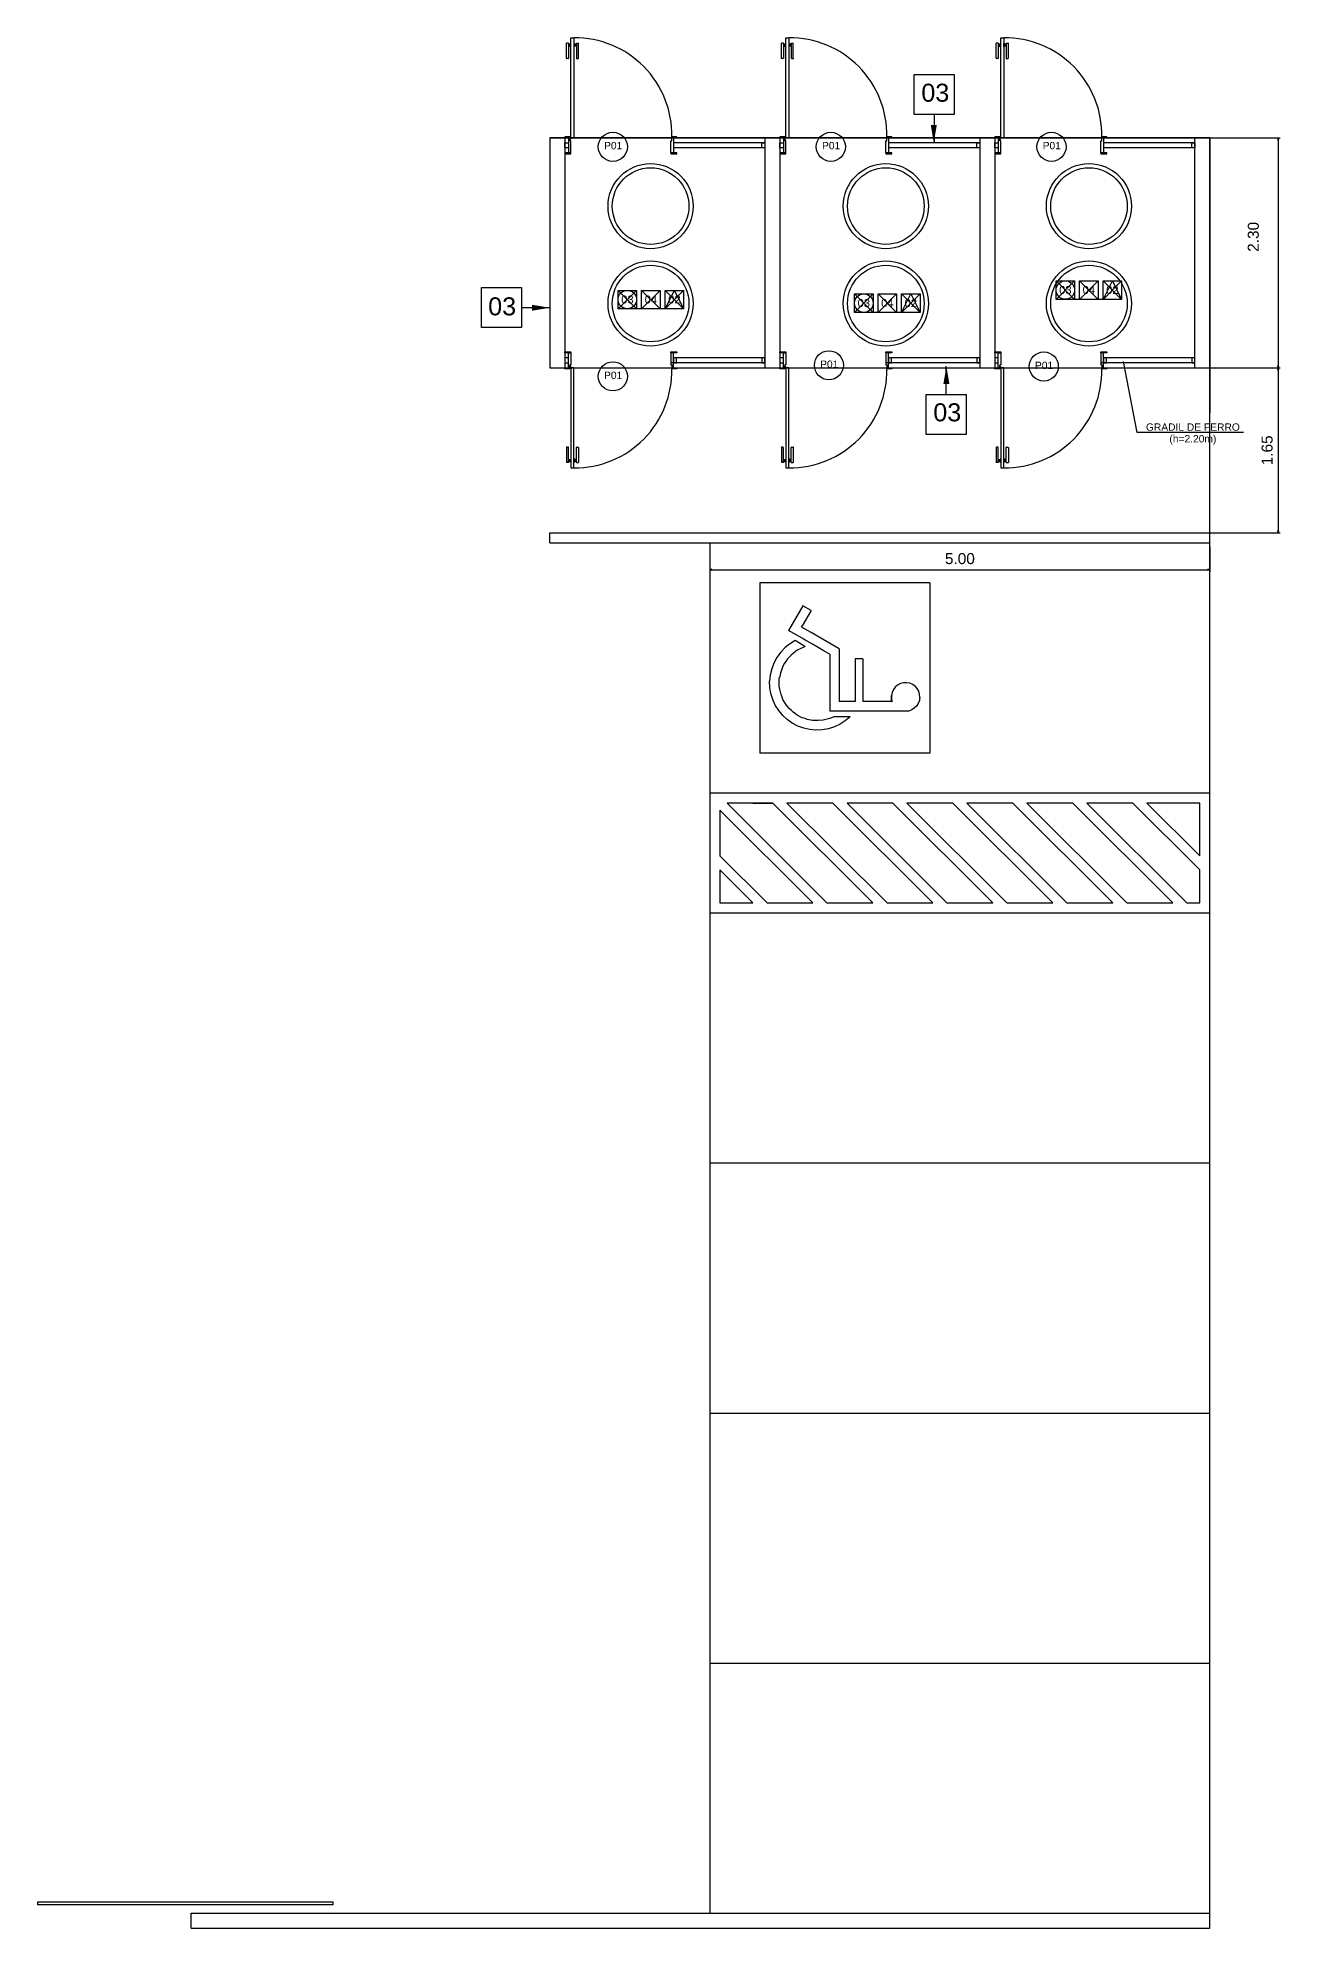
# Model space of a CAD drawing. Header units: millimetres. Extents: x -182 to 42, y -1396 to 15.
# Drawn here: x -84.58 to -59.73, y -81 to -43.2 of the extents above; entities that cross this region are included whole.
import ezdxf

# ---------------------------------------------------------------- set-up
doc = ezdxf.new("R2010")
doc.units = ezdxf.units.MM
doc.header["$LTSCALE"] = 10
doc.header["$MEASUREMENT"] = 0
doc.layers.add('Arquitetura', color=8, linetype='Continuous')
doc.styles.add('Arial', font='arial.ttf')
doc.styles.add('SansSerif', font='sanss___.ttf')

msp = doc.modelspace()

# ---------------------------------------------------------------- hatches: boundary and pattern name
at = {"layer": 'Arquitetura', "linetype": 'Continuous'}
for points in [[(-66.601, -44.947), (-66.661, -45.307), (-66.721, -44.947), (-66.721, -44.947), (-66.601, -44.947)], [(-59.772, -45.203), (-59.784, -45.241), (-59.762, -45.241), (-59.772, -45.203)], [(-74.699, -48.541), (-74.339, -48.601), (-74.699, -48.661), (-74.699, -48.661), (-74.699, -48.541)], [(-66.469, -50.125), (-66.409, -49.765), (-66.349, -50.125), (-66.349, -50.125), (-66.469, -50.125)], [(-59.772, -49.803), (-59.762, -49.765), (-59.784, -49.765), (-59.772, -49.803)], [(-59.772, -49.803), (-59.784, -49.841), (-59.762, -49.841), (-59.772, -49.803)], [(-59.772, -53.102), (-59.762, -53.064), (-59.784, -53.064), (-59.772, -53.102)], [(-71.14, -53.838), (-71.1, -53.848), (-71.1, -53.828), (-71.14, -53.838)], [(-61.139, -53.838), (-61.179, -53.828), (-61.179, -53.848), (-61.139, -53.838)]]:
    msp.add_hatch(color=256, dxfattribs=at).paths.add_polyline_path(points)

# ---------------------------------------------------------------- linework, layer by layer
at = {"layer": 'Arquitetura', "color": 3, "linetype": 'Continuous'}
for p, q in [((-74.009, -43.614), (-74.009, -43.31)), ((-73.967, -43.31), (-73.967, -43.614)), ((-73.923, -43.394), (-73.923, -43.314)), ((-73.853, -43.394), (-73.853, -43.314)), ((-73.807, -43.31), (-73.807, -43.614)), ((-73.767, -43.614), (-73.767, -43.31)), ((-69.708, -43.614), (-69.708, -43.31)), ((-69.668, -43.31), (-69.668, -43.614)), ((-69.622, -43.394), (-69.622, -43.314)), ((-69.556, -43.394), (-69.556, -43.314)), ((-69.51, -43.31), (-69.51, -43.614)), ((-69.47, -43.614), (-69.47, -43.31)), ((-65.411, -43.614), (-65.411, -43.31)), ((-65.371, -43.31), (-65.371, -43.614)), ((-65.325, -43.394), (-65.325, -43.314)), ((-65.257, -43.394), (-65.257, -43.314)), ((-65.211, -43.31), (-65.211, -43.614)), ((-65.169, -43.614), (-65.169, -43.31)), ((-73.975, -43.62), (-74.003, -43.62)), ((-73.801, -43.62), (-73.773, -43.62)), ((-69.676, -43.62), (-69.704, -43.62)), ((-69.502, -43.62), (-69.474, -43.62)), ((-65.377, -43.62), (-65.405, -43.62)), ((-65.203, -43.62), (-65.175, -43.62)), ((-74.009, -51.392), (-74.009, -51.696)), ((-73.975, -51.386), (-74.003, -51.386)), ((-73.967, -51.696), (-73.967, -51.392)), ((-73.807, -51.696), (-73.807, -51.392)), ((-73.801, -51.386), (-73.773, -51.386)), ((-73.767, -51.392), (-73.767, -51.696)), ((-69.708, -51.392), (-69.708, -51.696)), ((-69.676, -51.386), (-69.704, -51.386)), ((-69.668, -51.696), (-69.668, -51.392)), ((-69.51, -51.696), (-69.51, -51.392)), ((-69.502, -51.386), (-69.474, -51.386)), ((-69.47, -51.392), (-69.47, -51.696)), ((-65.411, -51.392), (-65.411, -51.696)), ((-65.377, -51.386), (-65.405, -51.386)), ((-65.371, -51.696), (-65.371, -51.392)), ((-65.211, -51.696), (-65.211, -51.392)), ((-65.203, -51.386), (-65.175, -51.386)), ((-65.169, -51.392), (-65.169, -51.696)), ((-73.923, -51.612), (-73.923, -51.692)), ((-73.853, -51.612), (-73.853, -51.692)), ((-69.622, -51.612), (-69.622, -51.692)), ((-69.556, -51.612), (-69.556, -51.692)), ((-65.325, -51.612), (-65.325, -51.692)), ((-65.257, -51.612), (-65.257, -51.692))]:
    msp.add_line(p, q, dxfattribs=at)
at = {"layer": 'Arquitetura', "color": 3}
for p, q in [((-73.967, -43.31), (-74.009, -43.31)), ((-73.967, -43.334), (-73.923, -43.334)), ((-73.967, -43.354), (-73.923, -43.354)), ((-73.967, -43.374), (-73.923, -43.374)), ((-73.923, -43.314), (-73.917, -43.314)), ((-73.923, -43.394), (-73.917, -43.394)), ((-73.853, -43.314), (-73.859, -43.314)), ((-73.853, -43.394), (-73.859, -43.394)), ((-73.807, -43.334), (-73.853, -43.334)), ((-73.807, -43.354), (-73.853, -43.354)), ((-73.807, -43.374), (-73.853, -43.374)), ((-73.807, -43.31), (-73.767, -43.31)), ((-69.668, -43.31), (-69.708, -43.31)), ((-69.668, -43.334), (-69.622, -43.334)), ((-69.668, -43.354), (-69.622, -43.354)), ((-69.668, -43.374), (-69.622, -43.374)), ((-69.622, -43.314), (-69.62, -43.314)), ((-69.622, -43.394), (-69.62, -43.394)), ((-69.556, -43.314), (-69.558, -43.314)), ((-69.556, -43.394), (-69.558, -43.394)), ((-69.51, -43.334), (-69.556, -43.334)), ((-69.51, -43.354), (-69.556, -43.354)), ((-69.51, -43.374), (-69.556, -43.374)), ((-69.51, -43.31), (-69.47, -43.31)), ((-65.371, -43.31), (-65.411, -43.31)), ((-65.371, -43.334), (-65.325, -43.334)), ((-65.371, -43.354), (-65.325, -43.354)), ((-65.371, -43.374), (-65.325, -43.374)), ((-65.325, -43.314), (-65.321, -43.314)), ((-65.325, -43.394), (-65.321, -43.394)), ((-65.257, -43.314), (-65.261, -43.314)), ((-65.257, -43.394), (-65.261, -43.394)), ((-65.211, -43.334), (-65.257, -43.334)), ((-65.211, -43.354), (-65.257, -43.354)), ((-65.211, -43.374), (-65.257, -43.374)), ((-65.211, -43.31), (-65.169, -43.31)), ((-70.04, -45.303), (-71.868, -45.303)), ((-65.739, -45.303), (-67.568, -45.303)), ((-61.439, -45.303), (-63.269, -45.303)), ((-70.04, -45.403), (-71.868, -45.403)), ((-65.739, -45.403), (-67.568, -45.403)), ((-61.439, -45.403), (-63.269, -45.403)), ((-70.04, -49.703), (-71.918, -49.703)), ((-70.04, -49.603), (-71.868, -49.603)), ((-65.739, -49.703), (-67.618, -49.703)), ((-65.739, -49.603), (-67.568, -49.603)), ((-61.439, -49.703), (-63.321, -49.703)), ((-61.439, -49.603), (-63.269, -49.603)), ((-73.967, -51.696), (-74.009, -51.696)), ((-73.967, -51.632), (-73.923, -51.632)), ((-73.967, -51.652), (-73.923, -51.652)), ((-73.967, -51.672), (-73.923, -51.672)), ((-73.923, -51.612), (-73.917, -51.612)), ((-73.923, -51.692), (-73.917, -51.692)), ((-73.853, -51.612), (-73.859, -51.612)), ((-73.853, -51.692), (-73.859, -51.692)), ((-73.807, -51.632), (-73.853, -51.632)), ((-73.807, -51.652), (-73.853, -51.652)), ((-73.807, -51.672), (-73.853, -51.672)), ((-73.807, -51.696), (-73.767, -51.696)), ((-69.668, -51.696), (-69.708, -51.696)), ((-69.668, -51.632), (-69.622, -51.632)), ((-69.668, -51.652), (-69.622, -51.652)), ((-69.668, -51.672), (-69.622, -51.672)), ((-69.622, -51.612), (-69.62, -51.612)), ((-69.622, -51.692), (-69.62, -51.692)), ((-69.556, -51.612), (-69.558, -51.612)), ((-69.556, -51.692), (-69.558, -51.692)), ((-69.51, -51.632), (-69.556, -51.632)), ((-69.51, -51.652), (-69.556, -51.652)), ((-69.51, -51.672), (-69.556, -51.672)), ((-69.51, -51.696), (-69.47, -51.696)), ((-65.371, -51.696), (-65.411, -51.696)), ((-65.371, -51.632), (-65.325, -51.632)), ((-65.371, -51.652), (-65.325, -51.652)), ((-65.371, -51.672), (-65.325, -51.672)), ((-65.325, -51.612), (-65.321, -51.612)), ((-65.325, -51.692), (-65.321, -51.692)), ((-65.257, -51.612), (-65.261, -51.612)), ((-65.257, -51.692), (-65.261, -51.692)), ((-65.211, -51.632), (-65.257, -51.632)), ((-65.211, -51.652), (-65.257, -51.652)), ((-65.211, -51.672), (-65.257, -51.672)), ((-65.211, -51.696), (-65.169, -51.696))]:
    msp.add_line(p, q, dxfattribs=at)
at = {"layer": 'Arquitetura', "color": 2}
for p, q in [((-73.917, -45.203), (-73.917, -43.204)), ((-73.917, -43.204), (-73.859, -43.204)), ((-73.859, -43.204), (-73.859, -45.203)), ((-69.62, -45.203), (-69.62, -43.204)), ((-69.62, -43.204), (-69.558, -43.204)), ((-69.558, -43.204), (-69.558, -45.203)), ((-65.321, -45.203), (-65.321, -43.204)), ((-65.321, -43.204), (-65.261, -43.204)), ((-65.261, -43.204), (-65.261, -45.203)), ((-73.859, -45.203), (-73.917, -45.203)), ((-69.558, -45.203), (-69.62, -45.203)), ((-65.261, -45.203), (-65.321, -45.203)), ((-73.917, -49.803), (-73.917, -51.802)), ((-73.859, -49.803), (-73.917, -49.803)), ((-73.859, -51.802), (-73.859, -49.803)), ((-69.62, -49.803), (-69.62, -51.802)), ((-69.558, -49.803), (-69.62, -49.803)), ((-69.558, -51.802), (-69.558, -49.803)), ((-65.321, -49.803), (-65.321, -51.802)), ((-65.261, -49.803), (-65.321, -49.803)), ((-65.261, -51.802), (-65.261, -49.803)), ((-73.917, -51.802), (-73.859, -51.802)), ((-69.62, -51.802), (-69.558, -51.802)), ((-65.321, -51.802), (-65.261, -51.802)), ((-70.278, -58.503), (-69.882, -58.503)), ((-70.278, -58.503), (-69.882, -58.503)), ((-68.396, -59.985), (-67.88, -60.501)), ((-68.396, -59.985), (-67.88, -60.501))]:
    msp.add_line(p, q, dxfattribs=at)
at = {"layer": 'Arquitetura'}
for p, q in [((-66.655, -44.739), (-66.655, -45.303)), ((-74.339, -45.203), (-61.139, -45.203)), ((-73.935, -45.237), (-73.935, -45.231)), ((-73.905, -45.207), (-73.911, -45.207)), ((-69.636, -45.237), (-69.636, -45.231)), ((-69.606, -45.207), (-69.612, -45.207)), ((-65.337, -45.237), (-65.337, -45.231)), ((-65.307, -45.207), (-65.313, -45.207)), ((-62.131, -45.203), (-59.732, -45.203)), ((-61.139, -45.203), (-61.139, -50.702)), ((-59.772, -45.203), (-59.772, -49.803)), ((-69.62, -45.503), (-69.74, -45.503)), ((-72.973, -48.253), (-72.604, -48.623)), ((-72.604, -48.253), (-72.973, -48.623)), ((-72.504, -48.253), (-72.134, -48.623)), ((-72.134, -48.253), (-72.504, -48.623)), ((-72.034, -48.253), (-71.664, -48.623)), ((-71.664, -48.253), (-72.034, -48.623)), ((-68.246, -48.325), (-67.876, -48.695)), ((-67.876, -48.325), (-68.246, -48.695)), ((-67.776, -48.325), (-67.406, -48.695)), ((-67.406, -48.325), (-67.776, -48.695)), ((-67.306, -48.325), (-66.936, -48.695)), ((-66.936, -48.325), (-67.306, -48.695)), ((-64.215, -48.061), (-63.845, -48.433)), ((-63.845, -48.061), (-64.215, -48.433)), ((-63.745, -48.061), (-63.375, -48.433)), ((-63.375, -48.061), (-63.745, -48.433)), ((-63.275, -48.061), (-62.905, -48.433)), ((-62.905, -48.061), (-63.275, -48.433)), ((-74.905, -48.595), (-74.343, -48.595)), ((-72.504, -48.623), (-72.604, -48.623)), ((-72.034, -48.623), (-72.134, -48.623)), ((-67.776, -48.695), (-67.876, -48.695)), ((-67.306, -48.695), (-67.406, -48.695)), ((-63.745, -48.433), (-63.845, -48.433)), ((-63.275, -48.433), (-63.375, -48.433)), ((-73.935, -49.771), (-73.935, -49.777)), ((-73.905, -49.801), (-73.911, -49.801)), ((-69.636, -49.771), (-69.636, -49.777)), ((-69.606, -49.801), (-69.612, -49.801)), ((-66.415, -50.333), (-66.415, -49.769)), ((-65.337, -49.771), (-65.337, -49.777)), ((-65.307, -49.801), (-65.313, -49.801)), ((-62.591, -51.096), (-62.869, -49.679)), ((-62.131, -49.803), (-59.732, -49.803)), ((-62.131, -49.803), (-59.732, -49.803)), ((-61.139, -80.998), (-61.139, -49.803)), ((-59.772, -49.803), (-59.772, -53.102)), ((-60.464, -51.096), (-62.591, -51.096)), ((-74.339, -53.302), (-74.339, -53.102)), ((-62.131, -53.102), (-59.732, -53.102)), ((-71.14, -53.382), (-71.14, -53.878)), ((-61.139, -53.382), (-61.139, -53.878)), ((-71.14, -53.838), (-61.139, -53.838)), ((-70.138, -54.102), (-70.138, -57.503)), ((-69.944, -54.102), (-70.138, -54.102)), ((-69.932, -54.102), (-69.944, -54.102)), ((-69.902, -54.102), (-69.932, -54.102)), ((-69.86, -54.102), (-69.902, -54.102)), ((-69.8, -54.102), (-69.86, -54.102)), ((-69.728, -54.102), (-69.8, -54.102)), ((-69.64, -54.102), (-69.728, -54.102)), ((-69.564, -54.102), (-69.64, -54.102)), ((-69.28, -54.102), (-69.564, -54.102)), ((-69.114, -54.102), (-69.28, -54.102)), ((-68.552, -54.102), (-69.114, -54.102)), ((-68.234, -54.102), (-68.552, -54.102)), ((-68.082, -54.102), (-68.234, -54.102)), ((-67.506, -54.102), (-68.082, -54.102)), ((-67.494, -54.102), (-67.506, -54.102)), ((-67.468, -54.102), (-67.494, -54.102)), ((-67.43, -54.102), (-67.468, -54.102)), ((-67.384, -54.102), (-67.43, -54.102)), ((-67.328, -54.102), (-67.384, -54.102)), ((-67.266, -54.102), (-67.328, -54.102)), ((-67.206, -54.102), (-67.266, -54.102)), ((-67.142, -54.102), (-67.206, -54.102)), ((-67.082, -54.102), (-67.142, -54.102)), ((-67.032, -54.102), (-67.082, -54.102)), ((-66.99, -54.102), (-67.032, -54.102)), ((-66.962, -54.102), (-66.99, -54.102)), ((-66.944, -54.102), (-66.962, -54.102)), ((-66.94, -54.102), (-66.944, -54.102)), ((-66.741, -54.102), (-66.94, -54.102)), ((-66.741, -54.102), (-66.741, -57.503)), ((-69.28, -54.56), (-69.564, -55.054)), ((-69.28, -54.56), (-69.564, -55.054)), ((-69.114, -54.652), (-69.292, -54.962)), ((-69.114, -54.652), (-69.28, -54.56)), ((-69.114, -54.652), (-69.28, -54.56)), ((-69.546, -55.064), (-69.564, -55.054)), ((-69.436, -55.126), (-69.546, -55.064)), ((-69.262, -55.228), (-69.436, -55.126)), ((-69.304, -54.982), (-69.292, -54.962)), ((-69.304, -54.982), (-69.292, -54.962)), ((-69.292, -54.992), (-69.304, -54.982)), ((-69.114, -55.092), (-69.292, -54.992)), ((-69.114, -55.092), (-69.292, -54.992)), ((-68.552, -55.418), (-69.114, -55.092)), ((-68.552, -55.418), (-69.114, -55.092)), ((-69.728, -55.494), (-69.8, -55.596)), ((-69.728, -55.494), (-69.8, -55.596)), ((-69.64, -55.402), (-69.728, -55.494)), ((-69.64, -55.402), (-69.728, -55.494)), ((-69.564, -55.342), (-69.64, -55.402)), ((-69.564, -55.342), (-69.64, -55.402)), ((-69.546, -55.324), (-69.564, -55.342)), ((-69.546, -55.324), (-69.564, -55.342)), ((-69.508, -55.54), (-69.556, -55.588)), ((-69.436, -55.256), (-69.546, -55.324)), ((-69.436, -55.256), (-69.546, -55.324)), ((-69.474, -55.512), (-69.508, -55.54)), ((-69.428, -55.474), (-69.474, -55.512)), ((-69.262, -55.358), (-69.436, -55.256)), ((-69.262, -55.358), (-69.436, -55.256)), ((-69.39, -55.448), (-69.428, -55.474)), ((-69.334, -55.418), (-69.39, -55.448)), ((-69.292, -55.402), (-69.334, -55.418)), ((-69.262, -55.388), (-69.292, -55.402)), ((-69.234, -55.246), (-69.262, -55.228)), ((-69.234, -55.376), (-69.262, -55.358)), ((-69.234, -55.376), (-69.262, -55.358)), ((-69.234, -55.376), (-69.262, -55.388)), ((-69.19, -55.27), (-69.234, -55.246)), ((-69.086, -55.328), (-69.19, -55.27)), ((-68.974, -55.392), (-69.086, -55.328)), ((-68.87, -55.456), (-68.974, -55.392)), ((-68.764, -55.516), (-68.87, -55.456)), ((-68.742, -55.528), (-68.764, -55.516)), ((-68.742, -55.528), (-68.742, -56.668)), ((-68.552, -55.418), (-68.552, -56.476)), ((-69.902, -55.82), (-69.932, -55.944)), ((-69.902, -55.82), (-69.932, -55.944)), ((-69.86, -55.706), (-69.902, -55.82)), ((-69.86, -55.706), (-69.902, -55.82)), ((-69.8, -55.596), (-69.86, -55.706)), ((-69.8, -55.596), (-69.86, -55.706)), ((-69.728, -55.906), (-69.742, -55.976)), ((-69.716, -55.866), (-69.728, -55.906)), ((-69.694, -55.804), (-69.716, -55.866)), ((-69.678, -55.766), (-69.694, -55.804)), ((-69.648, -55.706), (-69.678, -55.766)), ((-69.622, -55.672), (-69.648, -55.706)), ((-69.584, -55.618), (-69.622, -55.672)), ((-69.556, -55.588), (-69.584, -55.618)), ((-68.082, -55.622), (-68.234, -55.622)), ((-68.082, -55.622), (-68.234, -55.622)), ((-68.234, -55.622), (-68.234, -56.476)), ((-68.082, -55.622), (-68.082, -56.476)), ((-69.932, -55.944), (-69.944, -56.066)), ((-69.932, -55.944), (-69.944, -56.066)), ((-69.94, -56.192), (-69.944, -56.066)), ((-69.92, -56.316), (-69.94, -56.192)), ((-69.754, -56.122), (-69.75, -56.01)), ((-69.754, -56.122), (-69.75, -56.01)), ((-69.75, -56.164), (-69.754, -56.122)), ((-69.742, -55.976), (-69.75, -56.01)), ((-69.742, -56.226), (-69.75, -56.164)), ((-69.728, -56.282), (-69.742, -56.226)), ((-69.728, -56.282), (-69.742, -56.226)), ((-69.716, -56.332), (-69.728, -56.282)), ((-69.716, -56.332), (-69.728, -56.282)), ((-67.494, -56.294), (-67.506, -56.354)), ((-67.494, -56.294), (-67.506, -56.354)), ((-67.468, -56.236), (-67.494, -56.294)), ((-67.468, -56.236), (-67.494, -56.294)), ((-67.43, -56.188), (-67.468, -56.236)), ((-67.43, -56.188), (-67.468, -56.236)), ((-67.384, -56.146), (-67.43, -56.188)), ((-67.384, -56.146), (-67.43, -56.188)), ((-67.328, -56.116), (-67.384, -56.146)), ((-67.328, -56.116), (-67.384, -56.146)), ((-67.266, -56.1), (-67.328, -56.116)), ((-67.266, -56.1), (-67.328, -56.116)), ((-67.206, -56.1), (-67.266, -56.1)), ((-67.206, -56.1), (-67.266, -56.1)), ((-67.142, -56.108), (-67.206, -56.1)), ((-67.142, -56.108), (-67.206, -56.1)), ((-67.082, -56.134), (-67.142, -56.108)), ((-67.082, -56.134), (-67.142, -56.108)), ((-67.032, -56.168), (-67.082, -56.134)), ((-67.032, -56.168), (-67.082, -56.134)), ((-66.99, -56.214), (-67.032, -56.168)), ((-66.99, -56.214), (-67.032, -56.168)), ((-66.962, -56.27), (-66.99, -56.214)), ((-66.962, -56.27), (-66.99, -56.214)), ((-66.944, -56.328), (-66.962, -56.27)), ((-66.944, -56.328), (-66.962, -56.27)), ((-69.88, -56.434), (-69.92, -56.316)), ((-69.83, -56.548), (-69.88, -56.434)), ((-69.762, -56.654), (-69.83, -56.548)), ((-69.682, -56.752), (-69.762, -56.654)), ((-69.694, -56.388), (-69.716, -56.332)), ((-69.694, -56.388), (-69.716, -56.332)), ((-69.678, -56.434), (-69.694, -56.388)), ((-69.678, -56.434), (-69.694, -56.388)), ((-69.648, -56.486), (-69.678, -56.434)), ((-69.648, -56.486), (-69.678, -56.434)), ((-69.622, -56.528), (-69.648, -56.486)), ((-69.622, -56.528), (-69.648, -56.486)), ((-69.584, -56.574), (-69.622, -56.528)), ((-69.584, -56.574), (-69.622, -56.528)), ((-69.556, -56.612), (-69.584, -56.574)), ((-69.556, -56.612), (-69.584, -56.574)), ((-69.508, -56.654), (-69.556, -56.612)), ((-69.508, -56.654), (-69.556, -56.612)), ((-69.474, -56.684), (-69.508, -56.654)), ((-69.474, -56.684), (-69.508, -56.654)), ((-69.428, -56.722), (-69.474, -56.684)), ((-69.428, -56.722), (-69.474, -56.684)), ((-68.662, -56.668), (-68.742, -56.668)), ((-68.43, -56.668), (-68.662, -56.668)), ((-68.234, -56.476), (-68.552, -56.476)), ((-68.234, -56.476), (-68.552, -56.476)), ((-68.336, -56.668), (-68.43, -56.668)), ((-67.222, -56.668), (-68.336, -56.668)), ((-67.506, -56.476), (-68.082, -56.476)), ((-67.506, -56.476), (-68.082, -56.476)), ((-67.506, -56.354), (-67.506, -56.418)), ((-67.506, -56.476), (-67.506, -56.354)), ((-67.506, -56.418), (-67.506, -56.476)), ((-67.506, -56.418), (-67.506, -56.476)), ((-67.494, -56.468), (-67.506, -56.418)), ((-67.506, -56.418), (-67.506, -56.476)), ((-67.506, -56.476), (-67.506, -56.418)), ((-67.506, -56.476), (-67.506, -56.418)), ((-67.506, -56.476), (-67.494, -56.468)), ((-67.506, -56.476), (-67.494, -56.468)), ((-67.494, -56.476), (-67.506, -56.476)), ((-67.494, -56.476), (-67.506, -56.476)), ((-67.49, -56.476), (-67.494, -56.468)), ((-67.494, -56.468), (-67.494, -56.476)), ((-67.494, -56.468), (-67.494, -56.476)), ((-67.494, -56.476), (-67.49, -56.476)), ((-67.494, -56.476), (-67.49, -56.476)), ((-67.158, -56.664), (-67.222, -56.668)), ((-67.1, -56.642), (-67.158, -56.664)), ((-67.05, -56.608), (-67.1, -56.642)), ((-67.004, -56.566), (-67.05, -56.608)), ((-66.97, -56.51), (-67.004, -56.566)), ((-66.948, -56.456), (-66.97, -56.51)), ((-66.944, -56.426), (-66.948, -56.456)), ((-66.94, -56.392), (-66.944, -56.328)), ((-66.94, -56.392), (-66.944, -56.328)), ((-66.94, -56.392), (-66.944, -56.426)), ((-69.594, -56.835), (-69.682, -56.752)), ((-69.492, -56.907), (-69.594, -56.835)), ((-69.382, -56.965), (-69.492, -56.907)), ((-69.39, -56.748), (-69.428, -56.722)), ((-69.39, -56.748), (-69.428, -56.722)), ((-69.334, -56.778), (-69.39, -56.748)), ((-69.334, -56.778), (-69.39, -56.748)), ((-69.262, -57.009), (-69.382, -56.965)), ((-69.292, -56.797), (-69.334, -56.778)), ((-69.292, -56.797), (-69.334, -56.778)), ((-69.262, -56.805), (-69.292, -56.797)), ((-69.262, -56.805), (-69.292, -56.797)), ((-69.234, -56.813), (-69.262, -56.805)), ((-69.234, -56.813), (-69.262, -56.805)), ((-69.14, -57.033), (-69.262, -57.009)), ((-69.19, -56.831), (-69.234, -56.813)), ((-69.19, -56.831), (-69.234, -56.813)), ((-69.086, -56.851), (-69.19, -56.831)), ((-69.086, -56.851), (-69.19, -56.831)), ((-69.018, -57.047), (-69.14, -57.033)), ((-68.974, -56.855), (-69.086, -56.851)), ((-68.974, -56.855), (-69.086, -56.851)), ((-68.89, -57.043), (-69.018, -57.047)), ((-68.87, -56.847), (-68.974, -56.855)), ((-68.87, -56.847), (-68.974, -56.855)), ((-68.768, -57.017), (-68.89, -57.043)), ((-68.764, -56.821), (-68.87, -56.847)), ((-68.764, -56.821), (-68.87, -56.847)), ((-68.648, -56.983), (-68.768, -57.017)), ((-68.742, -56.813), (-68.764, -56.821)), ((-68.742, -56.813), (-68.764, -56.821)), ((-68.662, -56.782), (-68.742, -56.813)), ((-68.662, -56.782), (-68.742, -56.813)), ((-68.43, -56.782), (-68.662, -56.782)), ((-68.43, -56.782), (-68.662, -56.782)), ((-68.536, -56.927), (-68.648, -56.983)), ((-68.43, -56.859), (-68.536, -56.927)), ((-68.336, -56.782), (-68.43, -56.859)), ((-68.336, -56.782), (-68.43, -56.782)), ((-68.336, -56.782), (-68.43, -56.782)), ((-69.944, -57.503), (-70.138, -57.503)), ((-69.944, -57.503), (-70.138, -57.503)), ((-69.94, -57.503), (-69.944, -57.503)), ((-69.94, -57.503), (-69.944, -57.503)), ((-69.92, -57.503), (-69.94, -57.503)), ((-69.92, -57.503), (-69.94, -57.503)), ((-69.88, -57.503), (-69.92, -57.503)), ((-69.88, -57.503), (-69.92, -57.503)), ((-69.83, -57.503), (-69.88, -57.503)), ((-69.83, -57.503), (-69.88, -57.503)), ((-69.762, -57.503), (-69.83, -57.503)), ((-69.762, -57.503), (-69.83, -57.503)), ((-69.682, -57.503), (-69.762, -57.503)), ((-69.682, -57.503), (-69.762, -57.503)), ((-69.594, -57.503), (-69.682, -57.503)), ((-69.594, -57.503), (-69.682, -57.503)), ((-69.492, -57.503), (-69.594, -57.503)), ((-69.492, -57.503), (-69.594, -57.503)), ((-69.382, -57.503), (-69.492, -57.503)), ((-69.382, -57.503), (-69.492, -57.503)), ((-69.262, -57.503), (-69.382, -57.503)), ((-69.262, -57.503), (-69.382, -57.503)), ((-69.14, -57.503), (-69.262, -57.503)), ((-69.14, -57.503), (-69.262, -57.503)), ((-69.018, -57.503), (-69.14, -57.503)), ((-69.018, -57.503), (-69.14, -57.503)), ((-68.89, -57.503), (-69.018, -57.503)), ((-68.89, -57.503), (-69.018, -57.503)), ((-68.768, -57.503), (-68.89, -57.503)), ((-68.768, -57.503), (-68.89, -57.503)), ((-68.648, -57.503), (-68.768, -57.503)), ((-68.648, -57.503), (-68.768, -57.503)), ((-68.536, -57.503), (-68.648, -57.503)), ((-68.536, -57.503), (-68.648, -57.503)), ((-68.43, -57.503), (-68.536, -57.503)), ((-68.43, -57.503), (-68.536, -57.503)), ((-68.336, -57.503), (-68.43, -57.503)), ((-68.336, -57.503), (-68.43, -57.503)), ((-67.222, -57.503), (-68.336, -57.503)), ((-67.222, -57.503), (-68.336, -57.503)), ((-67.158, -57.503), (-67.222, -57.503)), ((-67.158, -57.503), (-67.222, -57.503)), ((-67.1, -57.503), (-67.158, -57.503)), ((-67.1, -57.503), (-67.158, -57.503)), ((-67.05, -57.503), (-67.1, -57.503)), ((-67.05, -57.503), (-67.1, -57.503)), ((-67.004, -57.503), (-67.05, -57.503)), ((-67.004, -57.503), (-67.05, -57.503)), ((-66.97, -57.503), (-67.004, -57.503)), ((-66.97, -57.503), (-67.004, -57.503)), ((-66.948, -57.503), (-66.97, -57.503)), ((-66.948, -57.503), (-66.97, -57.503)), ((-66.944, -57.503), (-66.948, -57.503)), ((-66.944, -57.503), (-66.948, -57.503)), ((-66.94, -57.503), (-66.944, -57.503)), ((-66.94, -57.503), (-66.944, -57.503)), ((-66.741, -57.503), (-66.94, -57.503)), ((-66.741, -57.503), (-66.94, -57.503)), ((-69.882, -58.503), (-70.796, -58.503)), ((-70.796, -58.503), (-68.798, -60.501)), ((-67.88, -60.501), (-69.882, -58.503)), ((-68.678, -58.503), (-69.598, -58.503)), ((-69.598, -58.503), (-67.596, -60.501)), ((-66.683, -60.501), (-68.678, -58.503)), ((-67.48, -58.503), (-68.396, -58.503)), ((-68.396, -58.503), (-66.399, -60.501)), ((-65.481, -60.501), (-67.48, -58.503)), ((-66.281, -58.503), (-67.198, -58.503)), ((-67.198, -58.503), (-65.197, -60.501)), ((-64.283, -60.501), (-66.281, -58.503)), ((-65.997, -58.503), (-63.999, -60.501)), ((-65.083, -58.503), (-65.997, -58.503)), ((-63.081, -60.501), (-65.083, -58.503)), ((-64.799, -58.503), (-62.797, -60.501)), ((-63.881, -58.503), (-64.799, -58.503)), ((-61.883, -60.501), (-63.881, -58.503)), ((-63.597, -58.503), (-61.599, -60.501)), ((-62.683, -58.503), (-63.597, -58.503)), ((-61.341, -59.841), (-62.683, -58.503)), ((-62.399, -58.503), (-61.341, -59.561)), ((-61.341, -58.503), (-62.399, -58.503)), ((-61.341, -59.561), (-61.341, -58.503)), ((-69.08, -60.501), (-70.938, -58.643)), ((-70.938, -58.643), (-70.938, -59.561)), ((-70.938, -59.561), (-69.996, -60.501)), ((-70.278, -60.501), (-70.938, -59.841)), ((-70.938, -59.841), (-70.938, -60.501)), ((-61.341, -60.501), (-61.341, -59.841)), ((-70.938, -60.501), (-70.278, -60.501)), ((-69.996, -60.501), (-69.08, -60.501)), ((-68.798, -60.501), (-67.88, -60.501)), ((-67.596, -60.501), (-66.683, -60.501)), ((-66.399, -60.501), (-65.481, -60.501)), ((-65.197, -60.501), (-64.283, -60.501)), ((-63.999, -60.501), (-63.081, -60.501)), ((-62.797, -60.501), (-61.883, -60.501)), ((-61.599, -60.501), (-61.341, -60.501)), ((-84.58, -80.472), (-78.679, -80.472)), ((-84.58, -80.532), (-84.58, -80.472)), ((-78.679, -80.472), (-78.679, -80.532)), ((-78.679, -80.532), (-84.58, -80.532))]:
    msp.add_line(p, q, dxfattribs=at)
at = {"layer": 'Arquitetura', "color": 1}
for p, q in [((-61.139, -45.203), (-74.339, -45.203)), ((-74.339, -45.203), (-74.339, -49.803)), ((-74.037, -45.203), (-74.037, -49.803)), ((-70.04, -45.203), (-70.04, -49.803)), ((-69.74, -45.203), (-69.74, -49.803)), ((-65.739, -45.203), (-65.739, -49.803)), ((-65.441, -45.203), (-65.441, -49.803)), ((-61.439, -49.803), (-61.439, -45.203)), ((-61.139, -49.803), (-61.139, -45.203)), ((-74.339, -49.803), (-61.139, -49.803))]:
    msp.add_line(p, q, dxfattribs=at)
at = {"layer": 'Arquitetura', "linetype": 'Continuous'}
for p, q in [((-74.339, -53.102), (-61.139, -53.102)), ((-74.339, -53.302), (-61.139, -53.302)), ((-71.14, -53.302), (-71.14, -80.698)), ((-71.14, -58.301), (-61.139, -58.301)), ((-71.14, -60.701), (-61.139, -60.701)), ((-71.14, -65.7), (-61.139, -65.7)), ((-71.14, -70.699), (-61.139, -70.699)), ((-71.14, -75.698), (-61.139, -75.698)), ((-81.516, -80.998), (-81.516, -80.698)), ((-81.516, -80.698), (-61.139, -80.698)), ((-81.516, -80.998), (-61.139, -80.998))]:
    msp.add_line(p, q, dxfattribs=at)
at = {"layer": 'Arquitetura'}
for points in [[(-67.054, -43.94), (-66.255, -43.94), (-66.255, -44.739), (-67.054, -44.739), (-67.054, -43.94)], [(-59.772, -45.203), (-59.784, -45.241), (-59.762, -45.241), (-59.772, -45.203)], [(-75.707, -48.995), (-75.707, -48.193), (-74.905, -48.193), (-74.905, -48.995), (-75.707, -48.995)], [(-72.604, -48.253), (-72.604, -48.623), (-72.973, -48.623), (-72.973, -48.253), (-72.604, -48.253)], [(-72.134, -48.253), (-72.134, -48.623), (-72.504, -48.623), (-72.504, -48.253), (-72.134, -48.253)], [(-71.664, -48.253), (-71.664, -48.623), (-72.034, -48.623), (-72.034, -48.253), (-71.664, -48.253)], [(-72.034, -48.623), (-71.848, -48.253), (-71.664, -48.623), (-72.034, -48.623)], [(-67.876, -48.325), (-67.876, -48.695), (-68.246, -48.695), (-68.246, -48.325), (-67.876, -48.325)], [(-67.406, -48.325), (-67.406, -48.695), (-67.776, -48.695), (-67.776, -48.325), (-67.406, -48.325)], [(-66.936, -48.325), (-66.936, -48.695), (-67.306, -48.695), (-67.306, -48.325), (-66.936, -48.325)], [(-67.306, -48.695), (-67.12, -48.325), (-66.936, -48.695), (-67.306, -48.695)], [(-63.845, -48.061), (-63.845, -48.433), (-64.215, -48.433), (-64.215, -48.061), (-63.845, -48.061)], [(-63.375, -48.061), (-63.375, -48.433), (-63.745, -48.433), (-63.745, -48.061), (-63.375, -48.061)], [(-62.905, -48.061), (-62.905, -48.433), (-63.275, -48.433), (-63.275, -48.061), (-62.905, -48.061)], [(-63.275, -48.433), (-63.089, -48.061), (-62.905, -48.433), (-63.275, -48.433)], [(-59.772, -49.803), (-59.762, -49.765), (-59.784, -49.765), (-59.772, -49.803)], [(-59.772, -49.803), (-59.784, -49.841), (-59.762, -49.841), (-59.772, -49.803)], [(-66.814, -50.333), (-66.015, -50.333), (-66.015, -51.132), (-66.814, -51.132), (-66.814, -50.333)], [(-59.772, -53.102), (-59.762, -53.064), (-59.784, -53.064), (-59.772, -53.102)], [(-71.14, -53.838), (-71.1, -53.848), (-71.1, -53.828), (-71.14, -53.838)], [(-61.139, -53.838), (-61.179, -53.828), (-61.179, -53.848), (-61.139, -53.838)]]:
    msp.add_lwpolyline(points, close=True, dxfattribs=at)
at = {"layer": 'Arquitetura', "color": 3}
for points in [[(-73.937, -45.183), (-74.037, -45.183), (-74.037, -45.203), (-73.937, -45.203), (-73.937, -45.183)], [(-74.037, -45.303), (-73.967, -45.303), (-73.967, -45.403), (-74.037, -45.403), (-74.037, -45.303)], [(-71.798, -45.183), (-71.898, -45.183), (-71.898, -45.203), (-71.798, -45.203), (-71.798, -45.183)], [(-70.1, -45.303), (-70.04, -45.303), (-70.04, -45.403), (-70.1, -45.403), (-70.1, -45.303)], [(-69.64, -45.183), (-69.74, -45.183), (-69.74, -45.203), (-69.64, -45.203), (-69.64, -45.183)], [(-69.74, -45.303), (-69.668, -45.303), (-69.668, -45.403), (-69.74, -45.403), (-69.74, -45.303)], [(-67.498, -45.183), (-67.598, -45.183), (-67.598, -45.203), (-67.498, -45.203), (-67.498, -45.183)], [(-65.799, -45.303), (-65.739, -45.303), (-65.739, -45.403), (-65.799, -45.403), (-65.799, -45.303)], [(-65.341, -45.183), (-65.441, -45.183), (-65.441, -45.203), (-65.341, -45.203), (-65.341, -45.183)], [(-65.441, -45.303), (-65.371, -45.303), (-65.371, -45.403), (-65.441, -45.403), (-65.441, -45.303)], [(-63.199, -45.183), (-63.301, -45.183), (-63.301, -45.203), (-63.199, -45.203), (-63.199, -45.183)], [(-61.499, -45.303), (-61.439, -45.303), (-61.439, -45.403), (-61.499, -45.403), (-61.499, -45.303)], [(-73.917, -45.503), (-73.967, -45.503), (-74.037, -45.503), (-74.037, -45.523), (-73.917, -45.523), (-73.917, -45.503)], [(-71.798, -45.503), (-71.918, -45.503), (-71.918, -45.523), (-71.798, -45.523), (-71.798, -45.503)], [(-69.62, -45.503), (-69.668, -45.503), (-69.74, -45.503), (-69.74, -45.523), (-69.62, -45.523), (-69.62, -45.503)], [(-67.498, -45.503), (-67.618, -45.503), (-67.618, -45.523), (-67.498, -45.523), (-67.498, -45.503)], [(-65.321, -45.503), (-65.371, -45.503), (-65.441, -45.503), (-65.441, -45.523), (-65.321, -45.523), (-65.321, -45.503)], [(-63.199, -45.503), (-63.321, -45.503), (-63.321, -45.523), (-63.199, -45.523), (-63.199, -45.503)], [(-73.917, -49.503), (-73.967, -49.503), (-74.037, -49.503), (-74.037, -49.483), (-73.917, -49.483), (-73.917, -49.503)], [(-71.798, -49.503), (-71.918, -49.503), (-71.918, -49.483), (-71.798, -49.483), (-71.798, -49.503)], [(-69.62, -49.503), (-69.668, -49.503), (-69.74, -49.503), (-69.74, -49.483), (-69.62, -49.483), (-69.62, -49.503)], [(-67.498, -49.503), (-67.618, -49.503), (-67.618, -49.483), (-67.498, -49.483), (-67.498, -49.503)], [(-65.321, -49.503), (-65.371, -49.503), (-65.441, -49.503), (-65.441, -49.483), (-65.321, -49.483), (-65.321, -49.503)], [(-63.199, -49.503), (-63.321, -49.503), (-63.321, -49.483), (-63.199, -49.483), (-63.199, -49.503)], [(-74.037, -49.703), (-73.967, -49.703), (-73.967, -49.603), (-74.037, -49.603), (-74.037, -49.703)], [(-73.937, -49.823), (-74.037, -49.823), (-74.037, -49.803), (-73.937, -49.803), (-73.937, -49.823)], [(-71.798, -49.823), (-71.898, -49.823), (-71.898, -49.803), (-71.798, -49.803), (-71.798, -49.823)], [(-71.868, -49.703), (-71.808, -49.703), (-71.808, -49.603), (-71.868, -49.603), (-71.868, -49.703)], [(-70.1, -49.703), (-70.04, -49.703), (-70.04, -49.603), (-70.1, -49.603), (-70.1, -49.703)], [(-69.74, -49.703), (-69.668, -49.703), (-69.668, -49.603), (-69.74, -49.603), (-69.74, -49.703)], [(-69.64, -49.823), (-69.74, -49.823), (-69.74, -49.803), (-69.64, -49.803), (-69.64, -49.823)], [(-67.498, -49.823), (-67.598, -49.823), (-67.598, -49.803), (-67.498, -49.803), (-67.498, -49.823)], [(-67.568, -49.703), (-67.508, -49.703), (-67.508, -49.603), (-67.568, -49.603), (-67.568, -49.703)], [(-65.799, -49.703), (-65.739, -49.703), (-65.739, -49.603), (-65.799, -49.603), (-65.799, -49.703)], [(-65.441, -49.703), (-65.371, -49.703), (-65.371, -49.603), (-65.441, -49.603), (-65.441, -49.703)], [(-65.341, -49.823), (-65.441, -49.823), (-65.441, -49.803), (-65.341, -49.803), (-65.341, -49.823)], [(-63.199, -49.823), (-63.301, -49.823), (-63.301, -49.803), (-63.199, -49.803), (-63.199, -49.823)], [(-63.269, -49.703), (-63.209, -49.703), (-63.209, -49.603), (-63.269, -49.603), (-63.269, -49.703)], [(-61.499, -49.703), (-61.439, -49.703), (-61.439, -49.603), (-61.499, -49.603), (-61.499, -49.703)]]:
    msp.add_lwpolyline(points, close=True, dxfattribs=at)
at = {"layer": 'Arquitetura', "color": 2}
for points in [[(-73.917, -45.263), (-73.937, -45.263), (-73.937, -45.203), (-73.967, -45.203), (-73.967, -45.503), (-73.917, -45.503), (-73.917, -45.263)], [(-71.918, -45.263), (-71.898, -45.263), (-71.898, -45.203), (-71.868, -45.203), (-71.868, -45.503), (-71.918, -45.503), (-71.918, -45.263)], [(-69.62, -45.263), (-69.64, -45.263), (-69.64, -45.203), (-69.668, -45.203), (-69.668, -45.503), (-69.62, -45.503), (-69.62, -45.263)], [(-67.618, -45.263), (-67.598, -45.263), (-67.598, -45.203), (-67.568, -45.203), (-67.568, -45.503), (-67.618, -45.503), (-67.618, -45.263)], [(-65.321, -45.263), (-65.341, -45.263), (-65.341, -45.203), (-65.371, -45.203), (-65.371, -45.503), (-65.321, -45.503), (-65.321, -45.263)], [(-63.321, -45.263), (-63.301, -45.263), (-63.301, -45.203), (-63.269, -45.203), (-63.269, -45.503), (-63.321, -45.503), (-63.321, -45.263)], [(-73.917, -49.743), (-73.937, -49.743), (-73.937, -49.803), (-73.967, -49.803), (-73.967, -49.503), (-73.917, -49.503), (-73.917, -49.743)], [(-71.918, -49.743), (-71.898, -49.743), (-71.898, -49.803), (-71.868, -49.803), (-71.868, -49.503), (-71.918, -49.503), (-71.918, -49.743)], [(-69.62, -49.743), (-69.64, -49.743), (-69.64, -49.803), (-69.668, -49.803), (-69.668, -49.503), (-69.62, -49.503), (-69.62, -49.743)], [(-67.618, -49.743), (-67.598, -49.743), (-67.598, -49.803), (-67.568, -49.803), (-67.568, -49.503), (-67.618, -49.503), (-67.618, -49.743)], [(-65.321, -49.743), (-65.341, -49.743), (-65.341, -49.803), (-65.371, -49.803), (-65.371, -49.503), (-65.321, -49.503), (-65.321, -49.743)], [(-63.321, -49.743), (-63.301, -49.743), (-63.301, -49.803), (-63.269, -49.803), (-63.269, -49.503), (-63.321, -49.503), (-63.321, -49.743)]]:
    msp.add_lwpolyline(points, close=True, dxfattribs=at)
at = {"layer": 'Arquitetura', "color": 1}
for points in [[(-73.935, -45.211), (-73.937, -45.209), (-73.937, -45.209), (-73.937, -45.213), (-73.937, -45.253), (-73.935, -45.253), (-73.935, -45.211)], [(-73.929, -45.205), (-73.933, -45.203), (-73.933, -45.203), (-73.927, -45.203), (-73.887, -45.203), (-73.887, -45.205), (-73.929, -45.205)], [(-69.638, -45.211), (-69.64, -45.209), (-69.64, -45.209), (-69.64, -45.213), (-69.64, -45.253), (-69.638, -45.253), (-69.638, -45.211)], [(-69.63, -45.205), (-69.634, -45.203), (-69.634, -45.203), (-69.63, -45.203), (-69.59, -45.203), (-69.59, -45.205), (-69.63, -45.205)], [(-65.339, -45.211), (-65.341, -45.209), (-65.341, -45.209), (-65.341, -45.213), (-65.341, -45.253), (-65.339, -45.253), (-65.339, -45.211)], [(-65.331, -45.205), (-65.335, -45.203), (-65.335, -45.203), (-65.331, -45.203), (-65.291, -45.203), (-65.291, -45.205), (-65.331, -45.205)], [(-73.935, -49.793), (-73.937, -49.799), (-73.937, -49.799), (-73.937, -49.793), (-73.937, -49.753), (-73.935, -49.753), (-73.935, -49.793)], [(-73.929, -49.801), (-73.933, -49.803), (-73.933, -49.803), (-73.927, -49.803), (-73.887, -49.803), (-73.887, -49.801), (-73.929, -49.801)], [(-69.638, -49.793), (-69.64, -49.799), (-69.64, -49.799), (-69.64, -49.793), (-69.64, -49.753), (-69.638, -49.753), (-69.638, -49.793)], [(-69.63, -49.801), (-69.634, -49.803), (-69.634, -49.803), (-69.63, -49.803), (-69.59, -49.803), (-69.59, -49.801), (-69.63, -49.801)], [(-65.339, -49.793), (-65.341, -49.799), (-65.341, -49.799), (-65.341, -49.793), (-65.341, -49.753), (-65.339, -49.753), (-65.339, -49.793)], [(-65.331, -49.801), (-65.335, -49.803), (-65.335, -49.803), (-65.331, -49.803), (-65.291, -49.803), (-65.291, -49.801), (-65.331, -49.801)]]:
    msp.add_lwpolyline(points, dxfattribs=at)
at = {"layer": 'Arquitetura'}
for points in [[(-73.933, -45.229), (-73.935, -45.231), (-73.935, -45.231)], [(-73.933, -45.239), (-73.935, -45.237), (-73.935, -45.237)], [(-73.933, -45.233), (-73.933, -45.233), (-73.933, -45.239), (-73.933, -45.239), (-73.933, -45.229), (-73.933, -45.229), (-73.933, -45.233), (-73.933, -45.233)], [(-73.913, -45.207), (-73.911, -45.207), (-73.911, -45.205)], [(-73.907, -45.207), (-73.907, -45.209), (-73.903, -45.209), (-73.903, -45.207), (-73.913, -45.207), (-73.913, -45.209), (-73.909, -45.209), (-73.909, -45.207)], [(-73.903, -45.207), (-73.905, -45.207), (-73.905, -45.205)], [(-69.634, -45.229), (-69.636, -45.231), (-69.638, -45.231)], [(-69.634, -45.239), (-69.636, -45.237), (-69.638, -45.237)], [(-69.634, -45.233), (-69.634, -45.233), (-69.634, -45.239), (-69.634, -45.239), (-69.634, -45.229), (-69.634, -45.229), (-69.634, -45.233), (-69.634, -45.233)], [(-69.614, -45.207), (-69.612, -45.207), (-69.612, -45.205)], [(-69.608, -45.207), (-69.608, -45.209), (-69.604, -45.209), (-69.604, -45.207), (-69.614, -45.207), (-69.614, -45.209), (-69.61, -45.209), (-69.61, -45.207)], [(-69.604, -45.207), (-69.606, -45.207), (-69.606, -45.205)], [(-65.335, -45.229), (-65.337, -45.231), (-65.339, -45.231)], [(-65.335, -45.239), (-65.337, -45.237), (-65.339, -45.237)], [(-65.335, -45.233), (-65.335, -45.233), (-65.335, -45.239), (-65.335, -45.239), (-65.335, -45.229), (-65.335, -45.229), (-65.335, -45.233), (-65.335, -45.233)], [(-65.315, -45.207), (-65.313, -45.207), (-65.313, -45.205)], [(-65.309, -45.207), (-65.309, -45.209), (-65.305, -45.209), (-65.305, -45.207), (-65.315, -45.207), (-65.315, -45.209), (-65.311, -45.209), (-65.311, -45.207)], [(-65.305, -45.207), (-65.307, -45.207), (-65.307, -45.205)], [(-73.933, -49.769), (-73.935, -49.771), (-73.935, -49.771)], [(-73.933, -49.779), (-73.935, -49.777), (-73.935, -49.777)], [(-73.933, -49.773), (-73.933, -49.773), (-73.933, -49.769), (-73.933, -49.769), (-73.933, -49.779), (-73.933, -49.779), (-73.933, -49.773), (-73.933, -49.773)], [(-73.907, -49.799), (-73.907, -49.799), (-73.903, -49.799), (-73.903, -49.799), (-73.913, -49.799), (-73.913, -49.799), (-73.909, -49.799), (-73.909, -49.799)], [(-73.913, -49.799), (-73.911, -49.801), (-73.911, -49.801)], [(-73.903, -49.799), (-73.905, -49.801), (-73.905, -49.801)], [(-69.634, -49.769), (-69.636, -49.771), (-69.638, -49.771)], [(-69.634, -49.779), (-69.636, -49.777), (-69.638, -49.777)], [(-69.634, -49.773), (-69.634, -49.773), (-69.634, -49.769), (-69.634, -49.769), (-69.634, -49.779), (-69.634, -49.779), (-69.634, -49.773), (-69.634, -49.773)], [(-69.608, -49.799), (-69.608, -49.799), (-69.604, -49.799), (-69.604, -49.799), (-69.614, -49.799), (-69.614, -49.799), (-69.61, -49.799), (-69.61, -49.799)], [(-69.614, -49.799), (-69.612, -49.801), (-69.612, -49.801)], [(-69.604, -49.799), (-69.606, -49.801), (-69.606, -49.801)], [(-65.335, -49.769), (-65.337, -49.771), (-65.339, -49.771)], [(-65.335, -49.779), (-65.337, -49.777), (-65.339, -49.777)], [(-65.335, -49.773), (-65.335, -49.773), (-65.335, -49.769), (-65.335, -49.769), (-65.335, -49.779), (-65.335, -49.779), (-65.335, -49.773), (-65.335, -49.773)], [(-65.309, -49.799), (-65.309, -49.799), (-65.305, -49.799), (-65.305, -49.799), (-65.315, -49.799), (-65.315, -49.799), (-65.311, -49.799), (-65.311, -49.799)], [(-65.315, -49.799), (-65.313, -49.801), (-65.313, -49.801)], [(-65.305, -49.799), (-65.307, -49.801), (-65.307, -49.801)]]:
    msp.add_lwpolyline(points, dxfattribs=at)
at = {"layer": 'Arquitetura', "color": 1}
for centre in [(-73.933, -45.209), (-69.634, -45.209), (-65.335, -45.209), (-73.933, -49.799), (-69.634, -49.799), (-65.335, -49.799)]:
    msp.add_circle(centre, 0.005, dxfattribs=at)
at = {"layer": 'Arquitetura', "color": 7}
for centre in [(-73.079, -45.383), (-68.72, -45.383), (-64.307, -45.383), (-68.758, -49.751), (-64.461, -49.775), (-73.079, -49.973)]:
    msp.add_circle(centre, 0.291, dxfattribs=at)
at = {"layer": 'Arquitetura', "color": 3}
for centre in [(-72.324, -46.569), (-67.62, -46.569), (-63.557, -46.569), (-72.324, -48.517), (-67.62, -48.517), (-63.557, -48.517)]:
    msp.add_circle(centre, 0.851, dxfattribs=at)
at = {"layer": 'Arquitetura'}
for centre, radius in [((-72.324, -46.569), 0.766), ((-67.62, -46.569), 0.766), ((-63.557, -46.569), 0.766), ((-72.324, -48.517), 0.766), ((-67.62, -48.517), 0.766), ((-63.557, -48.517), 0.766), ((-72.79, -48.437), 0.185), ((-68.06, -48.509), 0.185), ((-64.029, -48.247), 0.185)]:
    msp.add_circle(centre, radius, dxfattribs=at)
for centre, start, end in [((-73.841, -45.147), 358.923, 90.495), ((-69.542, -45.147), 358.923, 90.495), ((-65.243, -45.147), 358.923, 90.495), ((-73.841, -49.859), 269.505, 1.0767), ((-69.542, -49.859), 269.505, 1.0767), ((-65.243, -49.859), 269.505, 1.0767)]:
    msp.add_arc(centre, 1.943, start, end, dxfattribs=at)
at = {"layer": 'Arquitetura', "color": 3, "linetype": 'Continuous'}
for centre, start, end in [((-74.001, -43.614), 180, 260.538), ((-73.973, -43.614), 260.538, 0), ((-73.801, -43.614), 180, 279.462), ((-73.775, -43.614), 279.462, 0), ((-69.704, -43.614), 180, 260.538), ((-69.676, -43.614), 260.538, 0), ((-69.502, -43.614), 180, 279.462), ((-69.474, -43.614), 279.462, 0), ((-65.405, -43.614), 180, 260.538), ((-65.377, -43.614), 260.538, 0), ((-65.205, -43.614), 180, 279.462), ((-65.177, -43.614), 279.462, 0), ((-74.001, -51.392), 99.4623, 180), ((-73.973, -51.392), 0, 99.4623), ((-73.801, -51.392), 80.5377, 180), ((-73.775, -51.392), 0, 80.5377), ((-69.704, -51.392), 99.4623, 180), ((-69.676, -51.392), 0, 99.4623), ((-69.502, -51.392), 80.5377, 180), ((-69.474, -51.392), 0, 80.5377), ((-65.405, -51.392), 99.4623, 180), ((-65.377, -51.392), 0, 99.4623), ((-65.205, -51.392), 80.5377, 180), ((-65.177, -51.392), 0, 80.5377)]:
    msp.add_arc(centre, 0.006, start, end, dxfattribs=at)

# ---------------------------------------------------------------- texts
at = {"layer": 'Arquitetura', "line_spacing_factor": 0.798, "style": 'Arial'}
for s, insert, char_height, width, attachment_point in [('03', (-66.91, -44.487), 0.3599, 0.86386, 7), ('03', (-75.573, -48.758), 0.3599, 0.86386, 7), ('03', (-66.671, -50.877), 0.3599, 0.86386, 7), ('GRADIL DE FERRO', (-61.479, -51.062), 0.14665, 2.6397, 8), ('(h=2.20m)', (-61.479, -51.338), 0.1467, 1.58382, 8)]:
    msp.add_mtext(s, dxfattribs=dict(at, insert=insert, char_height=char_height, width=width, attachment_point=attachment_point))
at = {"layer": 'Arquitetura', "color": 3, "attachment_point": 8, "line_spacing_factor": 0.798}
for s, insert, char_height, width, style in [('P01', (-73.073, -45.435), 0.1467, 0.52794, 'Arial'), ('P01', (-68.714, -45.435), 0.1467, 0.52794, 'Arial'), ('P01', (-64.301, -45.435), 0.1467, 0.52794, 'Arial'), ('03', (-72.788, -48.518), 0.16, 0.38394, 'SansSerif'), ('04', (-72.318, -48.518), 0.16, 0.38394, 'SansSerif'), ('02', (-71.848, -48.518), 0.16, 0.38394, 'SansSerif'), ('03', (-64.029, -48.328), 0.16, 0.38394, 'SansSerif'), ('04', (-63.559, -48.328), 0.16, 0.38394, 'SansSerif'), ('02', (-63.089, -48.328), 0.16, 0.38394, 'SansSerif'), ('03', (-68.06, -48.59), 0.16, 0.38394, 'SansSerif'), ('04', (-67.59, -48.59), 0.16, 0.38394, 'SansSerif'), ('02', (-67.12, -48.59), 0.16, 0.38394, 'SansSerif'), ('P01', (-73.073, -50.027), 0.1467, 0.52794, 'Arial'), ('P01', (-68.752, -49.805), 0.1467, 0.52794, 'Arial'), ('P01', (-64.455, -49.829), 0.1467, 0.52794, 'Arial'), ('5.00', (-66.139, -53.729), 0.22, 1.05583, 'Arial')]:
    msp.add_mtext(s, dxfattribs=dict(at, insert=insert, char_height=char_height, width=width, style=style))
at = {"layer": 'Arquitetura', "color": 3, "char_height": 0.22, "width": 1.05583, "rotation": 90.0002, "line_spacing_factor": 0.798, "style": 'Arial'}
for s, insert, attachment_point in [('2.30', (-60.158, -47.483), 7), ('1.65', (-59.882, -51.452), 8)]:
    msp.add_mtext(s, dxfattribs=dict(at, insert=insert, attachment_point=attachment_point))

doc.saveas('drawing.dxf')
